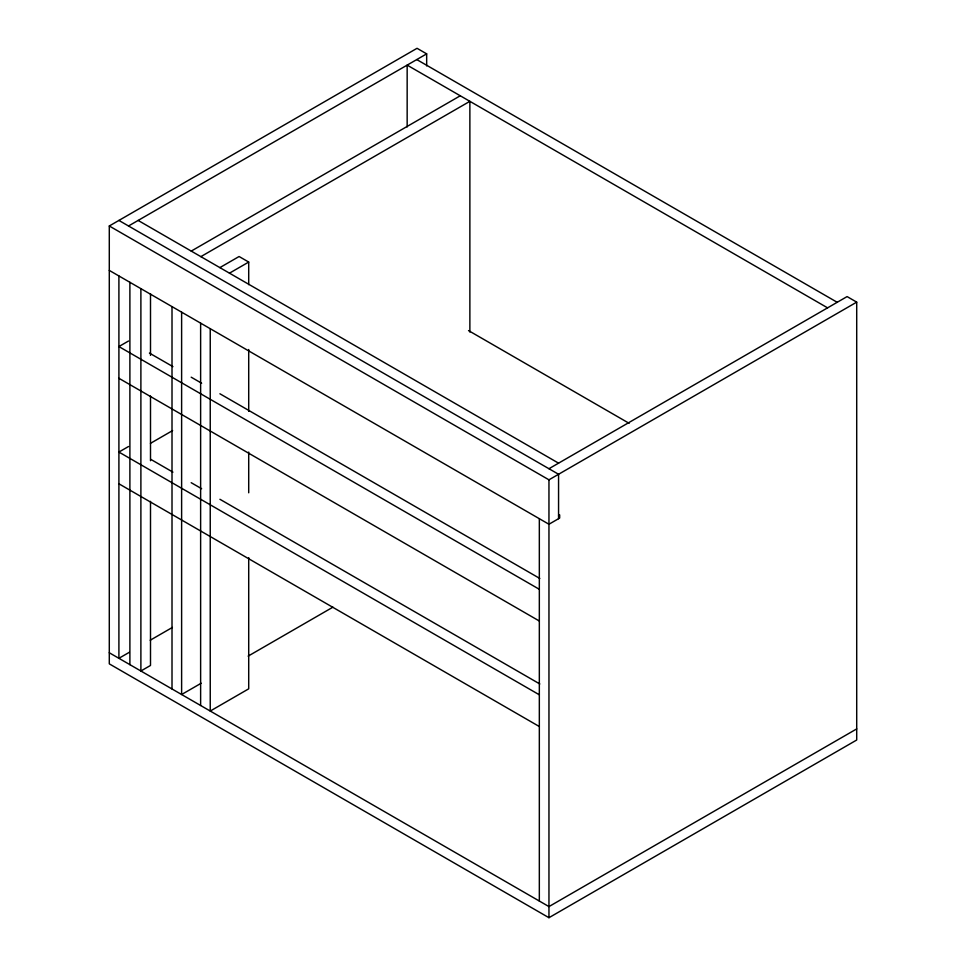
<?xml version="1.0" encoding="UTF-8"?>
<svg xmlns="http://www.w3.org/2000/svg" width="966" height="966" viewBox="0 0 966 966"><rect width="100%" height="100%" fill="white"/><g stroke="black" fill="none" stroke-linecap="round" stroke-linejoin="round"><path stroke-width="1.45" d="M548.954 468.715L847.097 296.586L856.709 302.141L856.709 740.016L548.954 917.7L109.291 663.859L109.291 225.984L417.046 48.3L426.67 53.855L426.67 65.917M128.526 225.984L426.67 53.855M191.244 251.088L460.263 95.779M200.856 256.642L469.874 101.321L469.874 332.05M219.862 267.618L239.097 256.509L248.709 262.064L248.709 284.68M229.473 273.173L248.709 262.064M128.526 341.01L118.903 346.565L539.33 589.296M128.526 446.509L118.903 452.064L539.33 694.795M150.454 443.358L172.612 430.57M129.335 652.292L118.903 658.305L118.903 275.962M150.201 640.241L172.371 627.441M109.291 225.984L548.954 479.824L856.709 302.141M201.182 683.228L181.62 694.518L181.62 312.175M248.141 656.119L332.92 607.167M558.565 515.518L559.664 514.89L559.664 518.054L548.954 524.248L109.291 270.408M856.709 728.907L548.954 906.591L109.291 652.762M416.781 59.566L837.208 302.298M827.584 307.852L407.157 65.12L407.157 126.944M468.522 330.589L629.12 423.313M138.138 220.429L558.565 463.161M118.903 220.429L558.565 474.27L558.565 518.694M149.416 353.073L172.914 366.633M191.196 377.187L201.64 383.224M219.922 393.778L539.813 578.465M118.903 378.286L539.33 621.017M150.72 459.321L172.914 472.145M191.196 482.698L201.64 488.724M219.922 499.277L539.813 683.964M118.903 483.797L539.33 726.529M548.954 479.824L548.954 917.7M539.33 518.694L539.33 901.037M248.709 349.523L248.709 411.359M248.709 452.076L248.709 492.793M248.709 557.636L248.709 688.83L210.238 711.048L210.238 328.694M200.626 323.139L200.626 705.494M172.008 306.62L172.008 688.963M150.503 293.64L150.503 355.355M150.503 396L150.503 460.722M150.503 501.366L150.503 665.453L140.891 670.996L140.891 288.653M129.891 282.301L129.891 664.656"/></g></svg>
